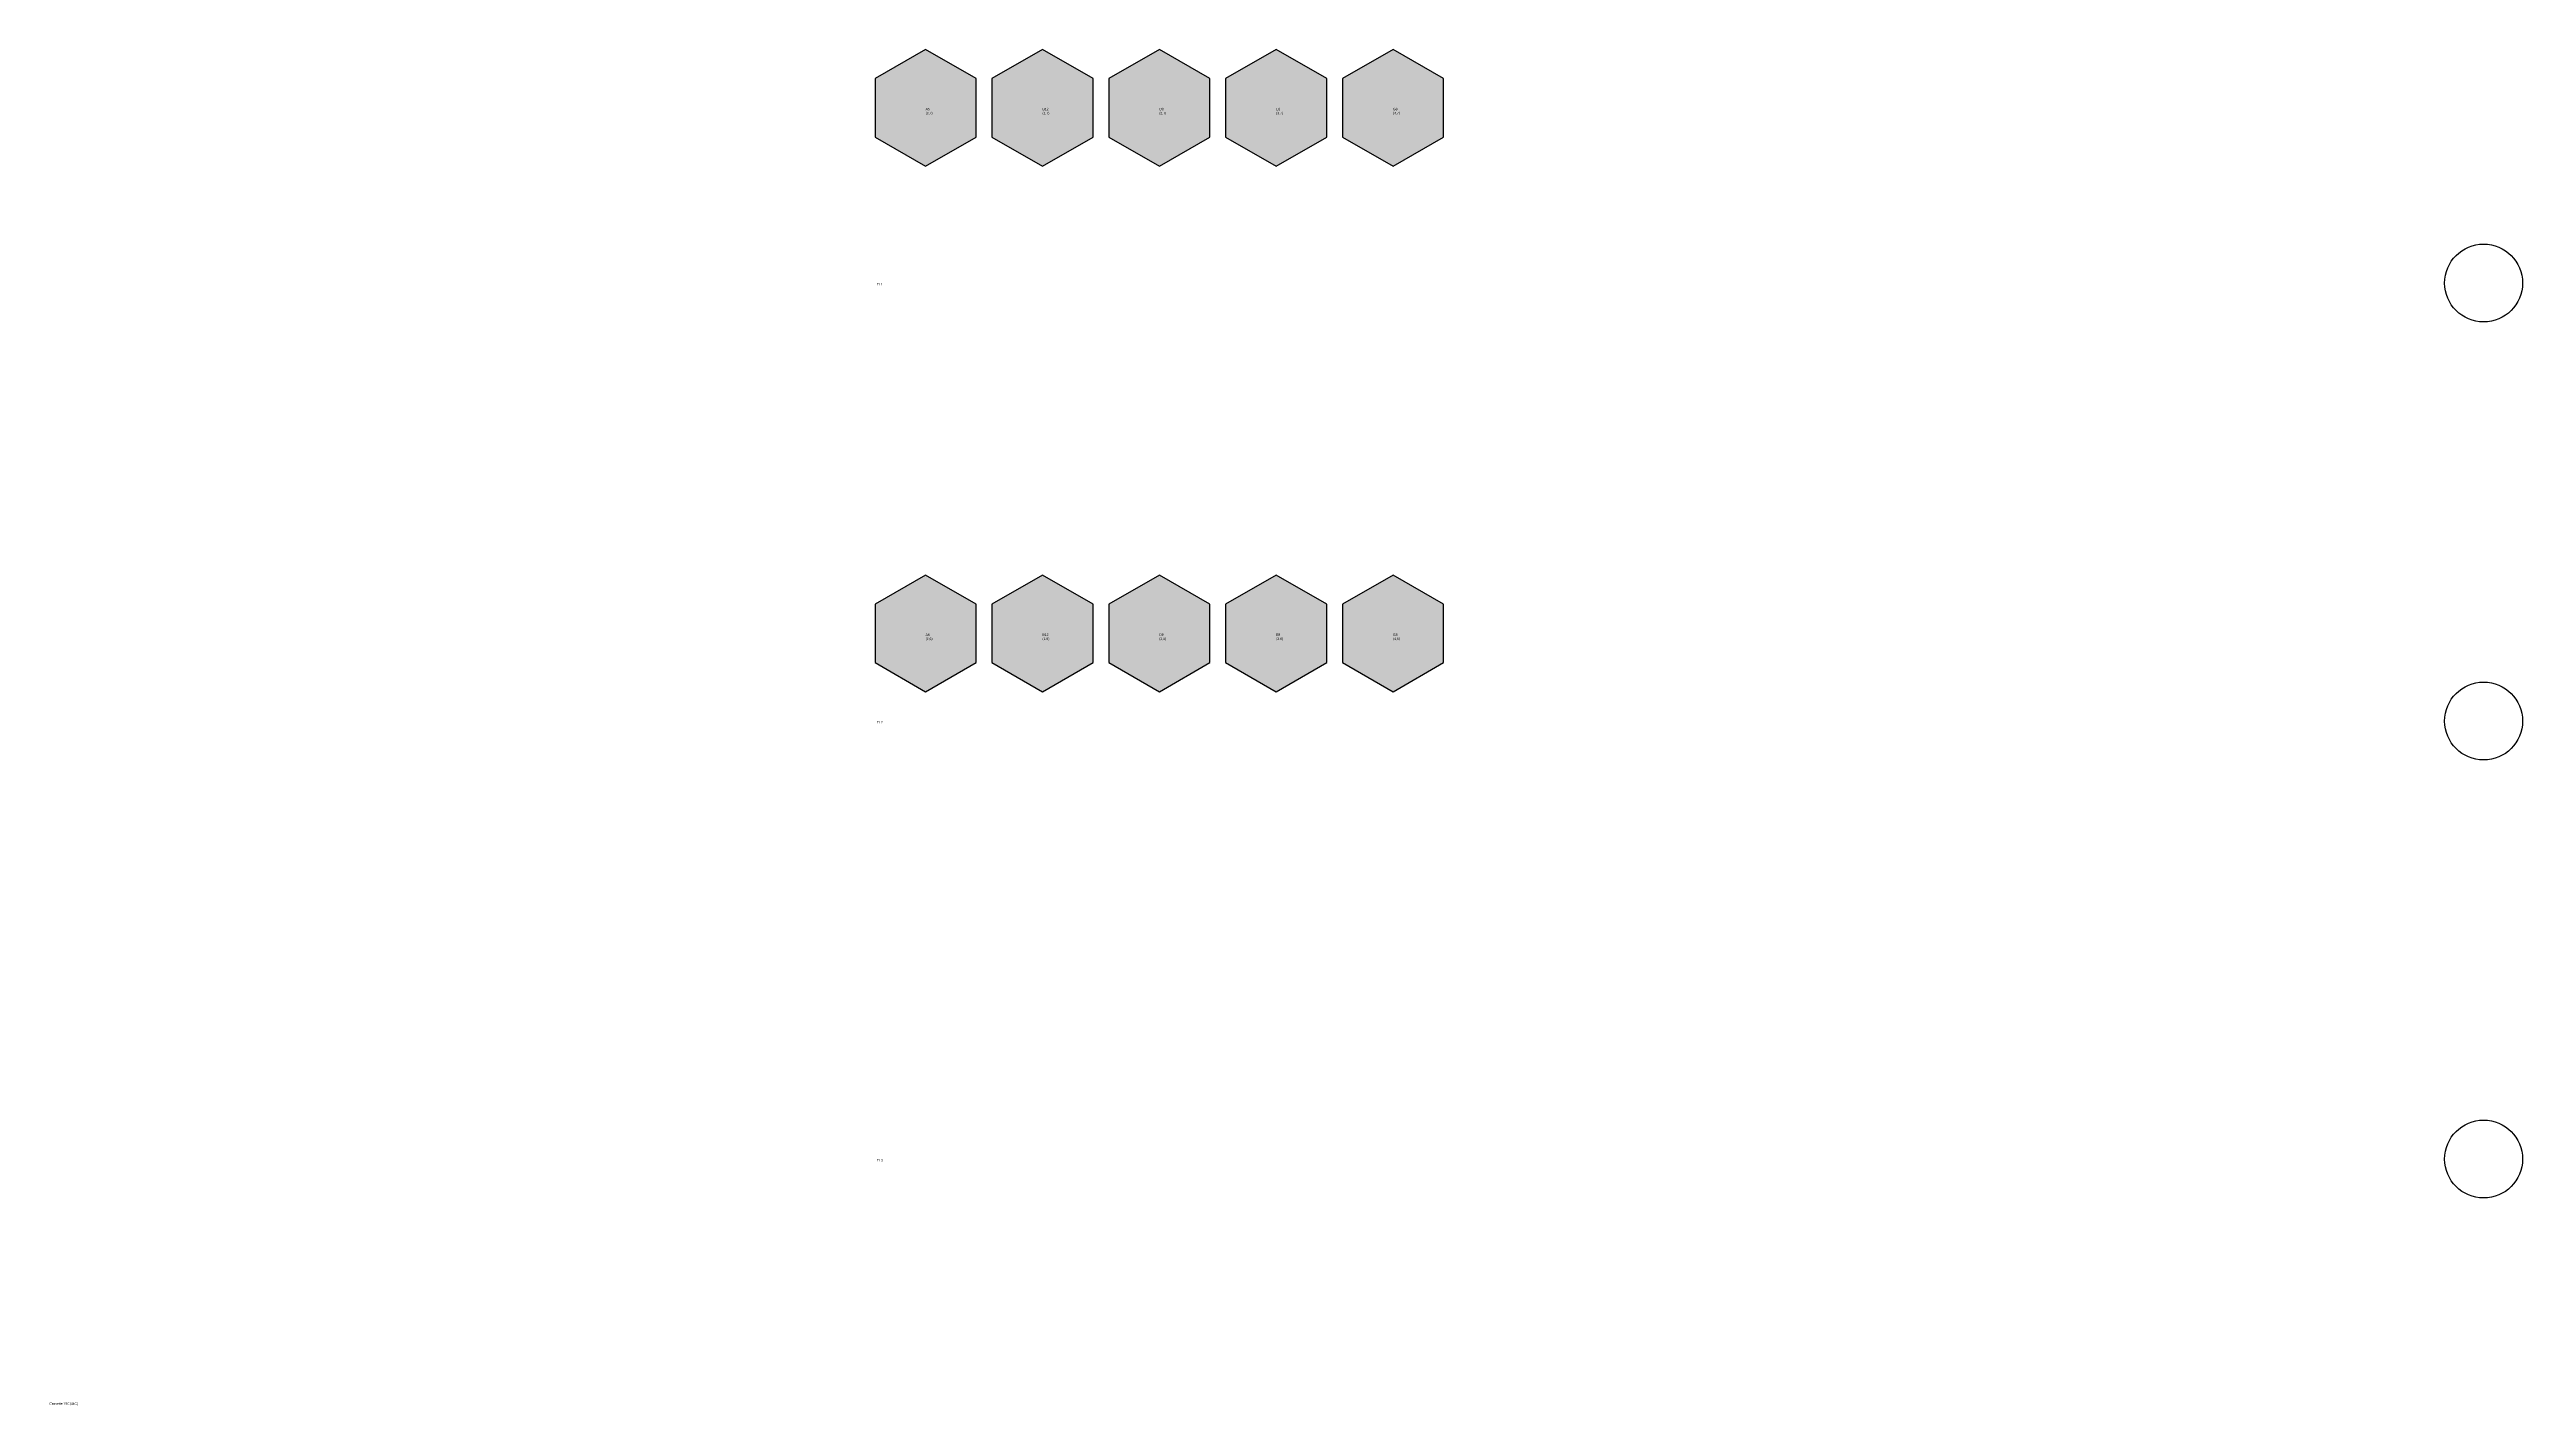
# Model space of a CAD drawing. Header units: metres. Extents: x 100 to 2640, y -53 to 2790.
# Drawn here: x 100 to 2640, y -53 to 1340 of the extents above; entities that cross this region are included whole.
import ezdxf

# ---------------------------------------------------------------- set-up
doc = ezdxf.new("R2010")
doc.units = ezdxf.units.M
for name, color, linetype in [('ENGINES', 1, 'Continuous'), ('SHAPES', 250, 'Continuous'), ('TEXT', 250, 'Continuous')]:
    doc.layers.add(name, color=color, linetype=linetype)

msp = doc.modelspace()

# ---------------------------------------------------------------- hatches: boundary and pattern name
at = {"layer": 'SHAPES'}
for color, points in [(42, [(1052, 1310), (1000, 1340), (948, 1310), (948, 1250), (1000, 1220), (1052, 1250)]), (42, [(1172, 1310), (1120, 1340), (1068, 1310), (1068, 1250), (1120, 1220), (1172, 1250)]), (42, [(1292, 1310), (1240, 1340), (1188, 1310), (1188, 1250), (1240, 1220), (1292, 1250)]), (42, [(1412, 1310), (1360, 1340), (1308, 1310), (1308, 1250), (1360, 1220), (1412, 1250)]), (42, [(1532, 1310), (1480, 1340), (1428, 1310), (1428, 1250), (1480, 1220), (1532, 1250)]), (32, [(1052, 770), (1000, 800), (948, 770), (948, 710), (1000, 680), (1052, 710)]), (32, [(1172, 770), (1120, 800), (1068, 770), (1068, 710), (1120, 680), (1172, 710)]), (32, [(1292, 770), (1240, 800), (1188, 770), (1188, 710), (1240, 680), (1292, 710)]), (32, [(1412, 770), (1360, 800), (1308, 770), (1308, 710), (1360, 680), (1412, 710)]), (32, [(1532, 770), (1480, 800), (1428, 770), (1428, 710), (1480, 680), (1532, 710)])]:
    msp.add_hatch(color=color, dxfattribs=at).paths.add_polyline_path(points)

# ---------------------------------------------------------------- linework, layer by layer
at = {"layer": 'ENGINES', "color": 246}
for centre in [(2600, 1100), (2600, 650), (2600, 200)]:
    msp.add_circle(centre, 40, dxfattribs=at)
at = {"layer": 'SHAPES', "color": 42}
for points in [[(1052, 1310), (1000, 1340), (948, 1310), (948, 1250), (1000, 1220), (1052, 1250)], [(1172, 1310), (1120, 1340), (1068, 1310), (1068, 1250), (1120, 1220), (1172, 1250)], [(1292, 1310), (1240, 1340), (1188, 1310), (1188, 1250), (1240, 1220), (1292, 1250)], [(1412, 1310), (1360, 1340), (1308, 1310), (1308, 1250), (1360, 1220), (1412, 1250)], [(1532, 1310), (1480, 1340), (1428, 1310), (1428, 1250), (1480, 1220), (1532, 1250)]]:
    msp.add_lwpolyline(points, close=True, dxfattribs=at)
at = {"layer": 'SHAPES', "color": 32}
for points in [[(1052, 770), (1000, 800), (948, 770), (948, 710), (1000, 680), (1052, 710)], [(1172, 770), (1120, 800), (1068, 770), (1068, 710), (1120, 680), (1172, 710)], [(1292, 770), (1240, 800), (1188, 770), (1188, 710), (1240, 680), (1292, 710)], [(1412, 770), (1360, 800), (1308, 770), (1308, 710), (1360, 680), (1412, 710)], [(1532, 770), (1480, 800), (1428, 770), (1428, 710), (1480, 680), (1532, 710)]]:
    msp.add_lwpolyline(points, close=True, dxfattribs=at)

# ---------------------------------------------------------------- texts
at = {"layer": 'TEXT', "color": 250, "char_height": 2.5, "attachment_point": 1}
for s, insert in [('A5\\P(0,7)', (1000, 1280)), ('B12\\P(1,7)', (1120, 1280)), ('D8\\P(2,7)', (1240, 1280)), ('E8\\P(3,7)', (1360, 1280)), ('G8\\P(4,7)', (1480, 1280)), ('A6\\P(0,6)', (1000, 740)), ('B12\\P(1,6)', (1120, 740)), ('D8\\P(2,6)', (1240, 740)), ('E8\\P(3,6)', (1360, 740)), ('G8\\P(4,6)', (1480, 740))]:
    msp.add_mtext(s, dxfattribs=dict(at, insert=insert))
at = {"layer": 'TEXT', "color": 0, "char_height": 2.5, "attachment_point": 1}
for s, insert in [('TL1', (950, 1100)), ('TL2', (950, 650)), ('TL3', (950, 200))]:
    msp.add_mtext(s, dxfattribs=dict(at, insert=insert))
at = {"layer": 'TEXT', "color": 8, "insert": (100, -50), "char_height": 2.5, "attachment_point": 1}
msp.add_mtext('Cassette 18C(44C)', dxfattribs=at)

doc.saveas('drawing.dxf')
